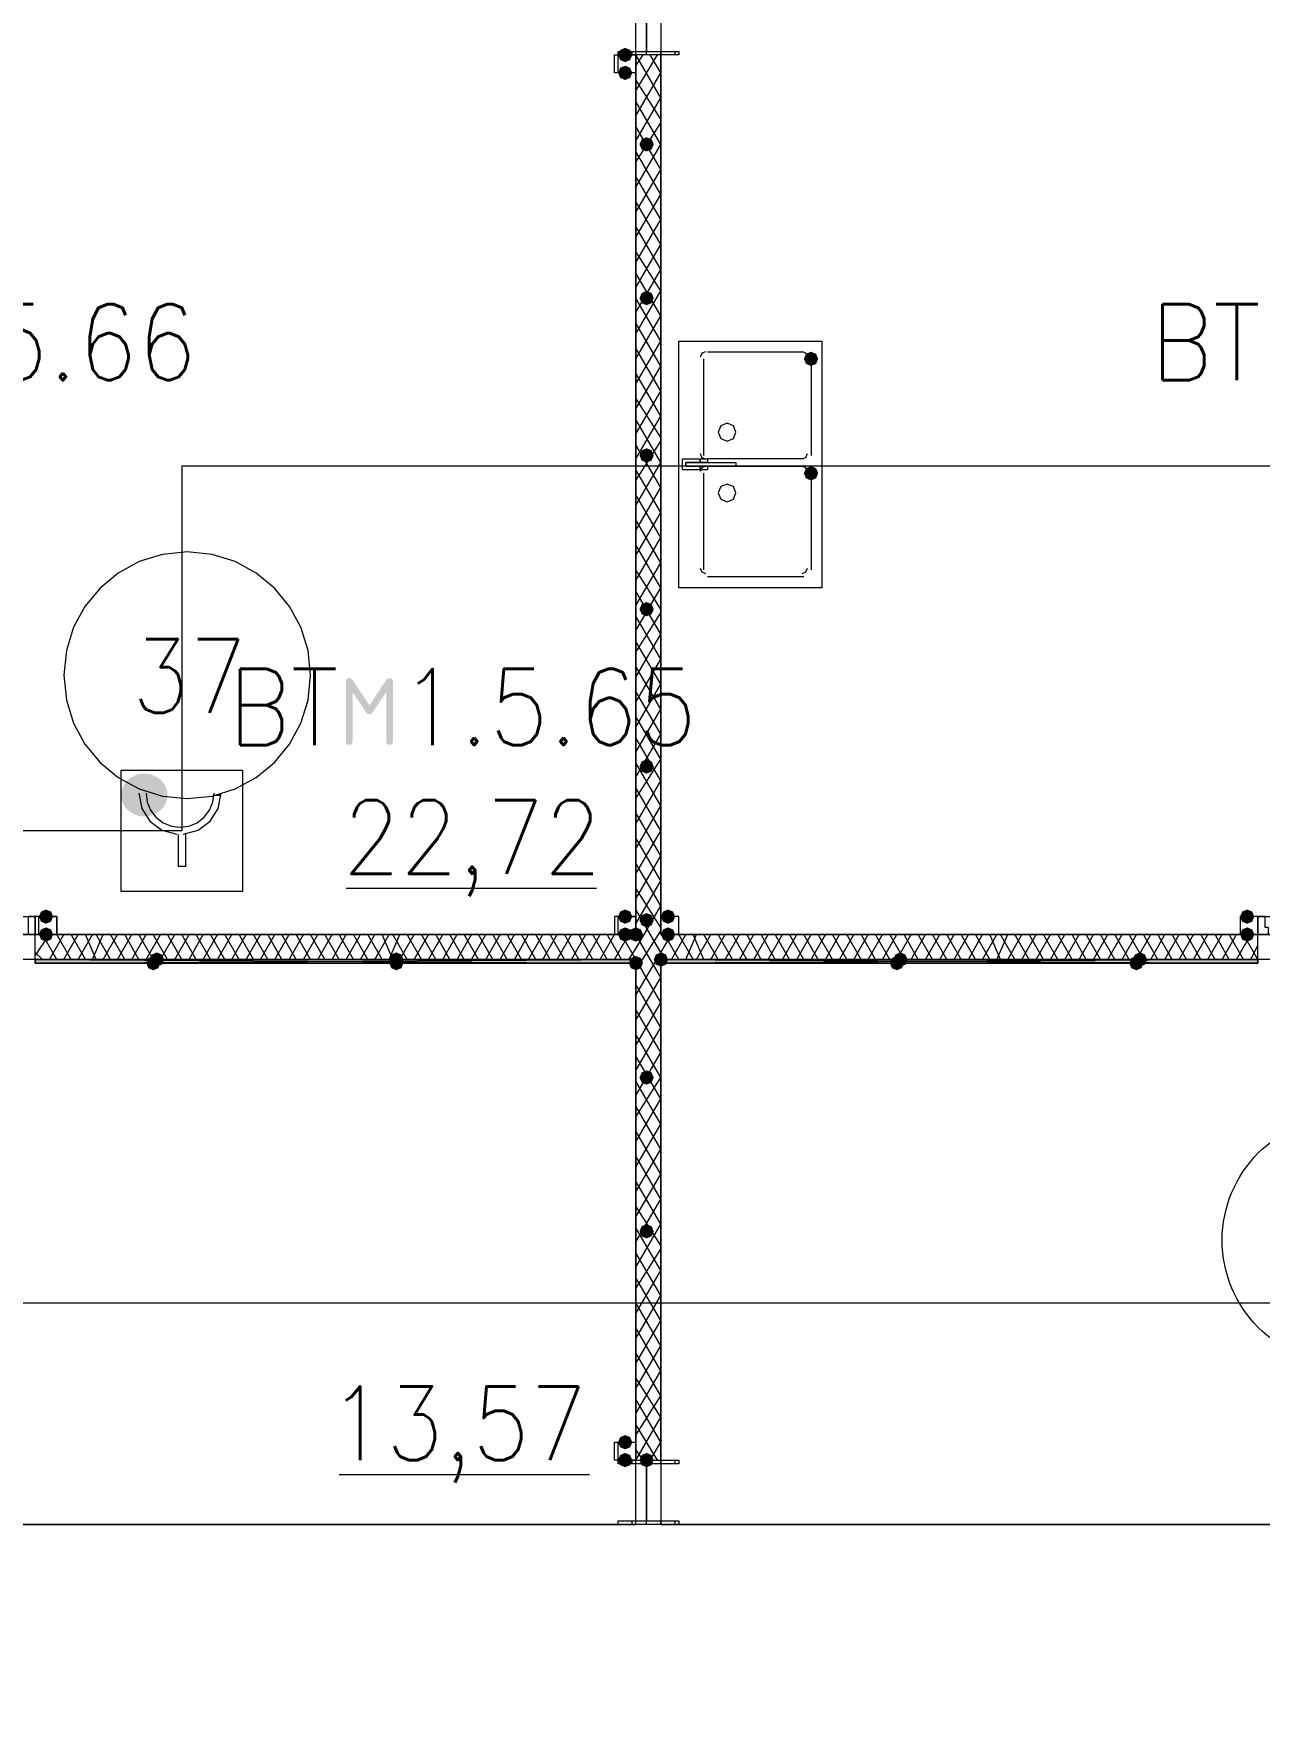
# Model space of a CAD drawing. Header units: millimetres. Extents: x 0 to 420, y 0 to 297.
# Drawn here: x 140.91 to 155.42, y 167.1 to 186.94 of the extents above; entities that cross this region are included whole.
import ezdxf

# ---------------------------------------------------------------- set-up
doc = ezdxf.new("R2010")
doc.units = ezdxf.units.MM
doc.styles.get("Standard").update_dxf_attribs({"font": 'STANDARD'})

msp = doc.modelspace()

# ---------------------------------------------------------------- hatches: boundary and pattern name
for color, points in [(7, [(147.997333, 186.69), (147.972463, 186.630204), (147.912667, 186.605333), (147.852871, 186.630204), (147.828, 186.69), (147.852871, 186.749796), (147.912667, 186.774667), (147.972462, 186.749796)]), (7, [(147.997333, 186.478333), (147.972463, 186.418537), (147.912667, 186.393667), (147.852871, 186.418537), (147.828, 186.478333), (147.852871, 186.538129), (147.912667, 186.563), (147.972462, 186.538129)]), (7, [(148.251333, 185.631667), (148.226462, 185.571871), (148.166667, 185.547), (148.106871, 185.571871), (148.082, 185.631667), (148.106871, 185.691462), (148.166667, 185.716333), (148.226462, 185.691463)]), (7, [(148.251333, 183.811333), (148.226462, 183.751537), (148.166667, 183.726667), (148.106871, 183.751537), (148.082, 183.811333), (148.106871, 183.871129), (148.166667, 183.896), (148.226462, 183.871129)]), (7, [(150.198667, 183.091667), (150.173796, 183.031871), (150.114, 183.007), (150.054204, 183.031871), (150.029333, 183.091667), (150.054204, 183.151462), (150.114, 183.176333), (150.173796, 183.151463)]), (7, [(148.251333, 181.948667), (148.226462, 181.888871), (148.166667, 181.864), (148.106871, 181.888871), (148.082, 181.948667), (148.106871, 182.008462), (148.166667, 182.033333), (148.226462, 182.008463)]), (7, [(150.198667, 181.737), (150.173796, 181.677204), (150.114, 181.652333), (150.054204, 181.677204), (150.029333, 181.737), (150.054204, 181.796796), (150.114, 181.821667), (150.173796, 181.796796)]), (7, [(148.251333, 180.128333), (148.226462, 180.068537), (148.166667, 180.043667), (148.106871, 180.068537), (148.082, 180.128333), (148.106871, 180.188129), (148.166667, 180.213), (148.226462, 180.188129)]), (7, [(145.122966, 179.315621), (145.152732, 179.305699), (145.162654, 179.275933), (145.162654, 178.559353), (145.152732, 178.529588), (145.122966, 178.519666), (145.093201, 178.529588), (145.083279, 178.559353), (145.083279, 179.144744), (144.92067, 178.901658), (144.88429, 178.877956), (144.846807, 178.901658), (144.685301, 179.144744), (144.685301, 178.559353), (144.675379, 178.529588), (144.645614, 178.519666), (144.615366, 178.529588), (144.605375, 178.559353), (144.605375, 179.275933), (144.615366, 179.305699), (144.645614, 179.315621), (144.68034, 179.295777), (144.88429, 178.989853), (145.089342, 179.297982)]), (7, [(148.251333, 178.265667), (148.226462, 178.205871), (148.166667, 178.181), (148.106871, 178.205871), (148.082, 178.265667), (148.106871, 178.325462), (148.166667, 178.350333), (148.226462, 178.325463)]), (7, [(141.139333, 176.487667), (141.114463, 176.427871), (141.054667, 176.403), (140.994871, 176.427871), (140.97, 176.487667), (140.994871, 176.547462), (141.054667, 176.572333), (141.114462, 176.547463)]), (7, [(147.997333, 176.487667), (147.972463, 176.427871), (147.912667, 176.403), (147.852871, 176.427871), (147.828, 176.487667), (147.852871, 176.547462), (147.912667, 176.572333), (147.972462, 176.547463)]), (7, [(148.251333, 176.445333), (148.226462, 176.385537), (148.166667, 176.360667), (148.106871, 176.385537), (148.082, 176.445333), (148.106871, 176.505129), (148.166667, 176.53), (148.226462, 176.505129)]), (7, [(148.505333, 176.487667), (148.480463, 176.427871), (148.420667, 176.403), (148.360871, 176.427871), (148.336, 176.487667), (148.360871, 176.547462), (148.420667, 176.572333), (148.480462, 176.547463)]), (7, [(155.363333, 176.487667), (155.338462, 176.427871), (155.278667, 176.403), (155.218871, 176.427871), (155.194, 176.487667), (155.218871, 176.547462), (155.278667, 176.572333), (155.338462, 176.547463)]), (7, [(141.139333, 176.276), (141.114463, 176.216204), (141.054667, 176.191333), (140.994871, 176.216204), (140.97, 176.276), (140.994871, 176.335796), (141.054667, 176.360667), (141.114462, 176.335796)]), (7, [(147.997333, 176.276), (147.972463, 176.216204), (147.912667, 176.191333), (147.852871, 176.216204), (147.828, 176.276), (147.852871, 176.335796), (147.912667, 176.360667), (147.972462, 176.335796)]), (7, [(148.124333, 176.276), (148.099463, 176.216204), (148.039667, 176.191333), (147.979871, 176.216204), (147.955, 176.276), (147.979871, 176.335796), (148.039667, 176.360667), (148.099462, 176.335796)]), (7, [(148.505333, 176.276), (148.480463, 176.216204), (148.420667, 176.191333), (148.360871, 176.216204), (148.336, 176.276), (148.360871, 176.335796), (148.420667, 176.360667), (148.480462, 176.335796)]), (7, [(155.363333, 176.276), (155.338462, 176.216204), (155.278667, 176.191333), (155.218871, 176.216204), (155.194, 176.276), (155.218871, 176.335796), (155.278667, 176.360667), (155.338462, 176.335796)]), (254, [(142.409333, 175.937333), (142.384463, 175.877537), (142.324667, 175.852667), (142.264871, 175.877537), (142.24, 175.937333), (142.264871, 175.997129), (142.324667, 176.022), (142.384462, 175.997129)]), (254, [(142.451667, 175.979667), (142.426796, 175.919871), (142.367, 175.895), (142.307204, 175.919871), (142.282333, 175.979667), (142.307204, 176.039462), (142.367, 176.064333), (142.426796, 176.039463)]), (254, [(145.288, 175.979667), (145.263129, 175.919871), (145.203333, 175.895), (145.143538, 175.919871), (145.118667, 175.979667), (145.143537, 176.039462), (145.203333, 176.064333), (145.263129, 176.039463)]), (254, [(145.288, 175.937333), (145.263129, 175.877537), (145.203333, 175.852667), (145.143538, 175.877537), (145.118667, 175.937333), (145.143537, 175.997129), (145.203333, 176.022), (145.263129, 175.997129)]), (254, [(148.124333, 175.937333), (148.099463, 175.877537), (148.039667, 175.852667), (147.979871, 175.877537), (147.955, 175.937333), (147.979871, 175.997129), (148.039667, 176.022), (148.099462, 175.997129)]), (254, [(148.124333, 175.937333), (148.099463, 175.877537), (148.039667, 175.852667), (147.979871, 175.877537), (147.955, 175.937333), (147.979871, 175.997129), (148.039667, 176.022), (148.099462, 175.997129)]), (254, [(148.420667, 175.979667), (148.395796, 175.919871), (148.336, 175.895), (148.276204, 175.919871), (148.251333, 175.979667), (148.276204, 176.039462), (148.336, 176.064333), (148.395796, 176.039463)]), (254, [(151.214667, 175.937333), (151.189796, 175.877537), (151.13, 175.852667), (151.070204, 175.877537), (151.045333, 175.937333), (151.070204, 175.997129), (151.13, 176.022), (151.189796, 175.997129)]), (254, [(151.257, 175.979667), (151.232129, 175.919871), (151.172333, 175.895), (151.112538, 175.919871), (151.087667, 175.979667), (151.112537, 176.039462), (151.172333, 176.064333), (151.232129, 176.039463)]), (254, [(154.051, 175.937333), (154.026129, 175.877537), (153.966333, 175.852667), (153.906538, 175.877537), (153.881667, 175.937333), (153.906537, 175.997129), (153.966333, 176.022), (154.026129, 175.997129)]), (254, [(154.093333, 175.979667), (154.068463, 175.919871), (154.008667, 175.895), (153.948871, 175.919871), (153.924, 175.979667), (153.948871, 176.039462), (154.008667, 176.064333), (154.068462, 176.039463)]), (7, [(148.251333, 174.582667), (148.226462, 174.522871), (148.166667, 174.498), (148.106871, 174.522871), (148.082, 174.582667), (148.106871, 174.642462), (148.166667, 174.667333), (148.226462, 174.642463)]), (7, [(148.251333, 172.762333), (148.226462, 172.702537), (148.166667, 172.677667), (148.106871, 172.702537), (148.082, 172.762333), (148.106871, 172.822129), (148.166667, 172.847), (148.226462, 172.822129)]), (7, [(147.997333, 170.264667), (147.972463, 170.204871), (147.912667, 170.18), (147.852871, 170.204871), (147.828, 170.264667), (147.852871, 170.324462), (147.912667, 170.349333), (147.972462, 170.324463)]), (7, [(147.997333, 170.053), (147.972463, 169.993204), (147.912667, 169.968333), (147.852871, 169.993204), (147.828, 170.053), (147.852871, 170.112796), (147.912667, 170.137667), (147.972462, 170.112796)]), (7, [(148.251333, 170.053), (148.226462, 169.993204), (148.166667, 169.968333), (148.106871, 169.993204), (148.082, 170.053), (148.106871, 170.112796), (148.166667, 170.137667), (148.226462, 170.112796)])]:
    msp.add_hatch(color=color).paths.add_polyline_path(points, flags=0)
h = msp.add_hatch(color=1)
edge = h.paths.add_edge_path(flags=0)
edge.add_ellipse((142.218834, 177.926999), major_axis=(0.275167, 0), ratio=0.923077, start_angle=0, end_angle=360)
h = msp.add_hatch(color=7)
h.paths.add_polyline_path([(148.039667, 175.979667), (140.927667, 175.979667), (148.039667, 175.937333)], flags=0)
h.paths.add_polyline_path([(140.927667, 175.979667), (148.039667, 175.937333), (140.927667, 175.937333)], flags=0)
h = msp.add_hatch(color=7)
h.paths.add_polyline_path([(155.405667, 175.979667), (148.336, 175.979667), (155.405667, 175.937333)], flags=0)
h.paths.add_polyline_path([(148.336, 175.979667), (155.405667, 175.937333), (148.336, 175.937333)], flags=0)

# ---------------------------------------------------------------- linework, layer by layer
at = {"color": 7, "lineweight": 0}
for points in [[(130.937, 187.409667), (130.937, 176.276), (148.039667, 176.276), (148.039667, 187.409667)], [(148.547667, 186.69), (147.828, 186.69), (147.828, 186.732333), (148.166667, 186.732333), (148.166667, 187.409667), (147.828, 187.409667), (148.547667, 187.409667), (148.166667, 187.409667), (148.166667, 186.732333), (148.547667, 186.732333)], [(148.336, 176.276), (165.438667, 176.276), (165.438667, 187.409667), (148.336, 187.409667)], [(148.039667, 186.478333), (147.828, 186.478333), (147.828, 186.69), (148.039667, 186.69), (148.039667, 186.478333), (147.785667, 186.478333), (147.785667, 186.69), (148.039667, 186.69)], [(150.241, 183.261), (150.241, 180.424667), (150.241, 180.382333), (150.198667, 180.382333), (148.59, 180.382333), (148.547667, 180.382333), (148.547667, 180.424667), (148.547667, 183.261), (148.547667, 183.303333), (148.59, 183.303333), (150.198667, 183.303333), (150.241, 183.303333)], [(149.225, 182.223833), (149.194007, 182.298673), (149.119167, 182.329667), (149.044327, 182.298673), (149.013333, 182.223833), (149.044327, 182.148993), (149.119167, 182.118), (149.194007, 182.148993)], [(148.801667, 181.906333), (148.801667, 181.864), (148.632333, 181.864), (148.632333, 181.821667), (148.801667, 181.821667), (148.801667, 181.779333), (148.59, 181.779333), (148.59, 181.906333)], [(149.225, 181.864), (149.225, 181.821667), (148.632333, 181.821667), (148.632333, 181.864)], [(148.886333, 181.906333), (148.886333, 181.864), (148.801667, 181.864), (148.801667, 181.906333)], [(148.886333, 181.779333), (148.801667, 181.779333), (148.801667, 181.821667), (148.886333, 181.821667)], [(149.225, 181.504167), (149.194007, 181.579007), (149.119167, 181.61), (149.044327, 181.579007), (149.013333, 181.504167), (149.044327, 181.429327), (149.119167, 181.398333), (149.194007, 181.429327)], [(140.927667, 176.276), (140.927667, 176.487667), (140.843, 176.487667), (140.843, 176.360667), (140.843, 176.276)], [(140.927667, 176.276), (141.181667, 176.276), (141.181667, 176.487667), (140.927667, 176.487667)], [(140.97, 176.276), (140.97, 176.487667), (141.181667, 176.487667), (141.181667, 176.276)], [(147.785667, 176.276), (148.039667, 176.276), (148.039667, 176.487667), (147.785667, 176.487667)], [(147.828, 176.276), (147.828, 176.487667), (148.039667, 176.487667), (148.039667, 176.276)], [(148.336, 176.276), (148.547667, 176.276), (148.547667, 176.487667), (148.336, 176.487667), (148.336, 176.276), (148.547667, 176.276), (148.547667, 176.487667), (148.336, 176.487667)], [(155.194, 176.276), (155.405667, 176.276), (155.405667, 176.487667), (155.194, 176.487667), (155.194, 176.276), (155.405667, 176.276), (155.405667, 176.487667), (155.194, 176.487667)], [(155.532667, 176.276), (155.532667, 176.360667), (155.490333, 176.360667), (155.490333, 176.487667), (155.405667, 176.487667), (155.405667, 176.276)], [(148.039667, 175.979667), (140.927667, 175.979667), (148.039667, 175.937333)], [(140.927667, 175.979667), (148.039667, 175.937333), (140.927667, 175.937333)], [(140.927667, 175.937333), (148.039667, 175.937333), (148.039667, 175.979667), (140.927667, 175.979667)], [(140.927667, 175.937333), (148.039667, 175.937333), (148.039667, 175.979667), (140.927667, 175.979667)], [(155.405667, 175.979667), (148.336, 175.979667), (155.405667, 175.937333)], [(148.336, 175.979667), (155.405667, 175.937333), (148.336, 175.937333)], [(155.405667, 175.979667), (155.405667, 175.937333), (148.336, 175.937333), (148.336, 175.979667), (155.405667, 175.979667), (148.336, 175.979667), (148.336, 175.937333), (155.405667, 175.937333)], [(148.039667, 170.053), (147.828, 170.053), (147.828, 170.264667), (148.039667, 170.264667), (148.039667, 170.053), (147.785667, 170.053), (147.785667, 170.264667), (148.039667, 170.264667)], [(148.547667, 169.291), (147.828, 169.291), (147.828, 169.333333), (148.166667, 169.333333), (148.166667, 170.010667), (147.828, 170.010667), (147.828, 170.053), (148.547667, 170.053), (148.547667, 170.010667), (148.166667, 170.010667), (148.166667, 169.333333), (148.547667, 169.333333)]]:
    msp.add_lwpolyline(points, close=True, dxfattribs=at)
for points in [[(148.166667, 186.69), (148.166667, 187.409667)], [(147.828, 186.69), (147.828, 186.732333)], [(147.997333, 186.69), (147.997333, 186.732333)], [(148.336, 186.69), (148.336, 186.732333)], [(148.505333, 186.69), (148.505333, 186.732333)], [(148.039667, 186.563), (148.124333, 186.69)], [(148.039667, 186.266667), (148.293667, 186.69)], [(148.336, 186.182), (148.039667, 186.69)], [(148.336, 176.276), (148.336, 186.69), (148.039667, 186.69), (148.039667, 176.276)], [(148.336, 186.478333), (148.209, 186.69)], [(148.039667, 185.970333), (148.336, 186.478333)], [(148.336, 185.928), (148.039667, 186.393667)], [(148.039667, 185.674), (148.336, 186.182)], [(148.336, 185.631667), (148.039667, 186.139667)], [(148.039667, 185.42), (148.336, 185.885667)], [(148.336, 185.335333), (148.039667, 185.843333)], [(148.039667, 185.123667), (148.336, 185.631667)], [(148.336, 185.039), (148.039667, 185.547)], [(148.039667, 184.827333), (148.336, 185.335333)], [(148.336, 184.742667), (148.039667, 185.250667)], [(148.039667, 184.531), (148.336, 185.039)], [(148.336, 184.446333), (148.039667, 184.954333)], [(148.039667, 184.234667), (148.336, 184.742667)], [(148.336, 184.15), (148.039667, 184.658)], [(148.039667, 183.938333), (148.336, 184.446333)], [(148.336, 183.896), (148.039667, 184.361667)], [(148.039667, 183.642), (148.336, 184.15)], [(148.336, 183.599667), (148.039667, 184.107667)], [(148.039667, 183.388), (148.336, 183.896)], [(148.336, 183.303333), (148.039667, 183.811333)], [(148.039667, 183.091667), (148.336, 183.599667)], [(148.336, 183.007), (148.039667, 183.515)], [(148.039667, 182.795333), (148.336, 183.303333)], [(148.336, 182.710667), (148.039667, 183.218667)], [(148.865167, 183.176333), (148.820272, 183.157728), (148.801667, 183.112833)], [(148.886333, 183.176333), (150.029333, 183.176333)], [(150.071667, 183.112833), (150.053061, 183.157728), (150.008167, 183.176333)], [(148.039667, 182.499), (148.336, 183.007)], [(148.844, 181.948667), (148.844, 183.091667)], [(150.114, 183.091667), (150.114, 181.948667)], [(148.336, 182.414333), (148.039667, 182.922333)], [(148.039667, 182.202667), (148.336, 182.710667)], [(148.336, 182.160333), (148.039667, 182.626)], [(148.039667, 181.906333), (148.336, 182.414333)], [(148.336, 181.864), (148.039667, 182.372)], [(148.039667, 181.652333), (148.336, 182.118)], [(148.336, 181.567667), (148.039667, 182.075667)], [(148.801667, 181.969833), (148.820272, 181.924939), (148.865167, 181.906333)], [(150.008167, 181.906333), (150.053061, 181.924939), (150.071667, 181.969833)], [(148.039667, 181.356), (148.336, 181.864)], [(148.336, 181.271333), (148.039667, 181.779333)], [(148.865167, 181.821667), (148.820272, 181.803061), (148.801667, 181.758167)], [(150.029333, 181.906333), (148.886333, 181.906333)], [(148.886333, 181.821667), (150.029333, 181.821667)], [(150.071667, 181.758167), (150.053061, 181.803061), (150.008167, 181.821667)], [(148.844, 180.594), (148.844, 181.737)], [(150.114, 181.737), (150.114, 180.594)], [(148.039667, 181.059667), (148.336, 181.567667)], [(148.336, 180.975), (148.039667, 181.483)], [(148.039667, 180.763333), (148.336, 181.271333)], [(148.336, 180.678667), (148.039667, 181.186667)], [(148.039667, 180.467), (148.336, 180.975)], [(144.187333, 179.345167), (144.157661, 179.63951), (144.072561, 179.913662), (143.937905, 180.161749), (143.759566, 180.377899), (143.543416, 180.556238), (143.295329, 180.690894), (143.021177, 180.775995), (142.726833, 180.805667), (142.43249, 180.775995), (142.158338, 180.690894), (141.910251, 180.556238), (141.694101, 180.377899), (141.515762, 180.161749), (141.381106, 179.913662), (141.296005, 179.63951), (141.266333, 179.345167)], [(148.336, 180.382333), (148.039667, 180.890333)], [(148.039667, 180.170667), (148.336, 180.678667)], [(148.336, 180.128333), (148.039667, 180.594)], [(148.801667, 180.615167), (148.820272, 180.570272), (148.865167, 180.551667)], [(150.008167, 180.551667), (150.053061, 180.570272), (150.071667, 180.615167)], [(148.039667, 179.874333), (148.336, 180.382333)], [(150.029333, 180.509333), (148.886333, 180.509333)], [(148.336, 179.832), (148.039667, 180.34)], [(148.039667, 179.620333), (148.336, 180.086)], [(148.336, 179.535667), (148.039667, 180.043667)], [(148.039667, 179.324), (148.336, 179.832)], [(148.336, 179.239333), (148.039667, 179.747333)], [(148.039667, 179.027667), (148.336, 179.535667)], [(148.336, 178.943), (148.039667, 179.451)], [(141.266333, 179.345167), (141.296005, 179.050823), (141.381106, 178.776671), (141.515762, 178.528584), (141.694101, 178.312434), (141.910251, 178.134095), (142.158338, 177.999439), (142.43249, 177.914339), (142.726833, 177.884667), (143.021177, 177.914339), (143.295329, 177.999439), (143.543416, 178.134095), (143.759566, 178.312434), (143.937905, 178.528584), (144.072561, 178.776671), (144.157661, 179.050823), (144.187333, 179.345167)], [(148.039667, 178.731333), (148.336, 179.239333)], [(148.336, 178.646667), (148.039667, 179.154667)], [(148.039667, 178.435), (148.336, 178.943)], [(148.336, 178.350333), (148.039667, 178.858333)], [(148.039667, 178.138667), (148.336, 178.646667)], [(148.336, 178.096333), (148.039667, 178.604333)], [(141.943668, 178.223333), (143.383001, 178.223333)], [(148.039667, 177.884667), (148.336, 178.350333)], [(148.336, 177.8), (148.039667, 178.308)], [(148.039667, 177.588333), (148.336, 178.096333)], [(148.336, 177.503667), (148.039667, 178.011667)], [(148.039667, 177.292), (148.336, 177.8)], [(148.336, 177.207333), (148.039667, 177.715333)], [(148.039667, 176.995667), (148.336, 177.503667)], [(148.336, 176.911), (148.039667, 177.419)], [(148.039667, 176.699333), (148.336, 177.207333)], [(148.336, 176.614667), (148.039667, 177.122667)], [(144.610667, 176.826333), (147.574, 176.826333)], [(148.039667, 176.403), (148.336, 176.911)], [(148.336, 176.360667), (148.039667, 176.826333)], [(148.039667, 176.106667), (148.336, 176.614667)], [(139.488333, 176.487667), (140.927667, 176.487667), (140.927667, 176.403)], [(148.336, 176.064333), (148.039667, 176.572333)], [(155.405667, 176.403), (155.405667, 176.487667), (156.887333, 176.487667)], [(140.927667, 176.403), (140.927667, 176.276), (139.488333, 176.276)], [(140.927667, 176.022), (141.097, 176.276)], [(140.927667, 175.979667), (140.927667, 176.276)], [(140.927667, 175.979667), (140.927667, 176.276)], [(148.039667, 176.276), (140.927667, 176.276)], [(141.181667, 175.979667), (141.012333, 176.276)], [(141.097, 175.979667), (141.266333, 176.276)], [(141.351, 175.979667), (141.181667, 176.276)], [(141.266333, 175.979667), (141.435667, 176.276)], [(141.520333, 175.979667), (141.351, 176.276)], [(141.435667, 175.979667), (141.605, 176.276)], [(141.647333, 175.979667), (141.520333, 176.276)], [(141.605, 175.979667), (141.732, 176.276)], [(141.816667, 175.979667), (141.647333, 176.276)], [(141.732, 175.979667), (141.901333, 176.276)], [(141.986, 175.979667), (141.816667, 176.276)], [(141.901333, 175.979667), (142.070667, 176.276)], [(142.155333, 175.979667), (141.986, 176.276)], [(142.070667, 175.979667), (142.24, 176.276)], [(142.324667, 175.979667), (142.155333, 176.276)], [(142.24, 175.979667), (142.409333, 176.276)], [(142.494, 175.979667), (142.324667, 176.276)], [(142.409333, 175.979667), (142.578667, 176.276)], [(142.663333, 175.979667), (142.494, 176.276)], [(142.578667, 175.979667), (142.748, 176.276)], [(142.832667, 175.979667), (142.663333, 176.276)], [(142.748, 175.979667), (142.917333, 176.276)], [(143.002, 175.979667), (142.832667, 176.276)], [(142.917333, 175.979667), (143.086667, 176.276)], [(143.171333, 175.979667), (143.002, 176.276)], [(143.086667, 175.979667), (143.256, 176.276)], [(143.340667, 175.979667), (143.171333, 176.276)], [(143.256, 175.979667), (143.425333, 176.276)], [(143.51, 175.979667), (143.340667, 176.276)], [(143.425333, 175.979667), (143.594667, 176.276)], [(143.679333, 175.979667), (143.51, 176.276)], [(143.594667, 175.979667), (143.764, 176.276)], [(143.848667, 175.979667), (143.679333, 176.276)], [(143.764, 175.979667), (143.933333, 176.276)], [(144.018, 175.979667), (143.848667, 176.276)], [(143.933333, 175.979667), (144.102667, 176.276)], [(144.187333, 175.979667), (144.018, 176.276)], [(144.102667, 175.979667), (144.272, 176.276)], [(144.356667, 175.979667), (144.187333, 176.276)], [(144.272, 175.979667), (144.441333, 176.276)], [(144.526, 175.979667), (144.356667, 176.276)], [(144.441333, 175.979667), (144.610667, 176.276)], [(144.695333, 175.979667), (144.526, 176.276)], [(144.610667, 175.979667), (144.78, 176.276)], [(144.864667, 175.979667), (144.695333, 176.276)], [(144.78, 175.979667), (144.949333, 176.276)], [(145.034, 175.979667), (144.864667, 176.276)], [(144.949333, 175.979667), (145.118667, 176.276)], [(145.161, 175.979667), (145.034, 176.276)], [(145.118667, 175.979667), (145.245667, 176.276)], [(145.330333, 175.979667), (145.161, 176.276)], [(145.245667, 175.979667), (145.415, 176.276)], [(145.499667, 175.979667), (145.330333, 176.276)], [(145.415, 175.979667), (145.584333, 176.276)], [(145.669, 175.979667), (145.499667, 176.276)], [(145.584333, 175.979667), (145.753667, 176.276)], [(145.838333, 175.979667), (145.669, 176.276)], [(145.753667, 175.979667), (145.923, 176.276)], [(146.007667, 175.979667), (145.838333, 176.276)], [(145.923, 175.979667), (146.092333, 176.276)], [(146.177, 175.979667), (146.007667, 176.276)], [(146.092333, 175.979667), (146.261667, 176.276)], [(146.346333, 175.979667), (146.177, 176.276)], [(146.261667, 175.979667), (146.431, 176.276)], [(146.515667, 175.979667), (146.346333, 176.276)], [(146.431, 175.979667), (146.600333, 176.276)], [(146.685, 175.979667), (146.515667, 176.276)], [(146.600333, 175.979667), (146.769667, 176.276)], [(146.854333, 175.979667), (146.685, 176.276)], [(146.769667, 175.979667), (146.939, 176.276)], [(147.023667, 175.979667), (146.854333, 176.276)], [(146.939, 175.979667), (147.108333, 176.276)], [(147.193, 175.979667), (147.023667, 176.276)], [(147.108333, 175.979667), (147.277667, 176.276)], [(147.362333, 175.979667), (147.193, 176.276)], [(147.277667, 175.979667), (147.447, 176.276)], [(147.531667, 175.979667), (147.362333, 176.276)], [(147.447, 175.979667), (147.616333, 176.276)], [(147.701, 175.979667), (147.531667, 176.276)], [(147.616333, 175.979667), (147.785667, 176.276)], [(147.870333, 175.979667), (147.701, 176.276)], [(147.785667, 175.979667), (147.955, 176.276)], [(148.039667, 175.979667), (147.870333, 176.276)], [(148.039667, 175.852667), (148.336, 176.318333)], [(148.336, 175.768), (148.039667, 176.276)], [(148.336, 176.064333), (148.463, 176.276)], [(155.405667, 176.276), (148.336, 176.276)], [(148.547667, 175.979667), (148.378333, 176.276)], [(148.463, 175.979667), (148.632333, 176.276)], [(148.717, 175.979667), (148.547667, 176.276)], [(148.632333, 175.979667), (148.759333, 176.276)], [(148.844, 175.979667), (148.717, 176.276)], [(148.759333, 175.979667), (148.928667, 176.276)], [(149.013333, 175.979667), (148.844, 176.276)], [(148.928667, 175.979667), (149.098, 176.276)], [(149.182667, 175.979667), (149.013333, 176.276)], [(149.098, 175.979667), (149.267333, 176.276)], [(149.352, 175.979667), (149.182667, 176.276)], [(149.267333, 175.979667), (149.436667, 176.276)], [(149.521333, 175.979667), (149.352, 176.276)], [(149.436667, 175.979667), (149.606, 176.276)], [(149.690667, 175.979667), (149.521333, 176.276)], [(149.606, 175.979667), (149.775333, 176.276)], [(149.86, 175.979667), (149.690667, 176.276)], [(149.775333, 175.979667), (149.944667, 176.276)], [(150.029333, 175.979667), (149.86, 176.276)], [(149.944667, 175.979667), (150.114, 176.276)], [(150.198667, 175.979667), (150.029333, 176.276)], [(150.114, 175.979667), (150.283333, 176.276)], [(150.368, 175.979667), (150.198667, 176.276)], [(150.283333, 175.979667), (150.452667, 176.276)], [(150.537333, 175.979667), (150.368, 176.276)], [(150.452667, 175.979667), (150.622, 176.276)], [(150.706667, 175.979667), (150.537333, 176.276)], [(150.622, 175.979667), (150.791333, 176.276)], [(150.876, 175.979667), (150.706667, 176.276)], [(150.791333, 175.979667), (150.960667, 176.276)], [(151.045333, 175.979667), (150.876, 176.276)], [(150.960667, 175.979667), (151.13, 176.276)], [(151.214667, 175.979667), (151.045333, 176.276)], [(151.13, 175.979667), (151.299333, 176.276)], [(151.384, 175.979667), (151.214667, 176.276)], [(151.299333, 175.979667), (151.468667, 176.276)], [(151.553333, 175.979667), (151.384, 176.276)], [(151.468667, 175.979667), (151.638, 176.276)], [(151.722667, 175.979667), (151.553333, 176.276)], [(151.638, 175.979667), (151.807333, 176.276)], [(151.892, 175.979667), (151.722667, 176.276)], [(151.807333, 175.979667), (151.976667, 176.276)], [(152.061333, 175.979667), (151.892, 176.276)], [(151.976667, 175.979667), (152.146, 176.276)], [(152.230667, 175.979667), (152.061333, 176.276)], [(152.146, 175.979667), (152.315333, 176.276)], [(152.357667, 175.979667), (152.230667, 176.276)], [(152.315333, 175.979667), (152.442333, 176.276)], [(152.527, 175.979667), (152.357667, 176.276)], [(152.442333, 175.979667), (152.611667, 176.276)], [(152.696333, 175.979667), (152.527, 176.276)], [(152.611667, 175.979667), (152.781, 176.276)], [(152.865667, 175.979667), (152.696333, 176.276)], [(152.781, 175.979667), (152.950333, 176.276)], [(153.035, 175.979667), (152.865667, 176.276)], [(152.950333, 175.979667), (153.119667, 176.276)], [(153.204333, 175.979667), (153.035, 176.276)], [(153.119667, 175.979667), (153.289, 176.276)], [(153.373667, 175.979667), (153.204333, 176.276)], [(153.289, 175.979667), (153.458333, 176.276)], [(153.543, 175.979667), (153.373667, 176.276)], [(153.458333, 175.979667), (153.627667, 176.276)], [(153.712333, 175.979667), (153.543, 176.276)], [(153.627667, 175.979667), (153.797, 176.276)], [(153.881667, 175.979667), (153.712333, 176.276)], [(153.797, 175.979667), (153.966333, 176.276)], [(154.051, 175.979667), (153.881667, 176.276)], [(153.966333, 175.979667), (154.135667, 176.276)], [(154.220333, 175.979667), (154.051, 176.276)], [(154.135667, 175.979667), (154.305, 176.276)], [(154.389667, 175.979667), (154.220333, 176.276)], [(154.305, 175.979667), (154.474333, 176.276)], [(154.559, 175.979667), (154.389667, 176.276)], [(154.474333, 175.979667), (154.643667, 176.276)], [(154.728333, 175.979667), (154.559, 176.276)], [(154.643667, 175.979667), (154.813, 176.276)], [(154.897667, 175.979667), (154.728333, 176.276)], [(154.813, 175.979667), (154.982333, 176.276)], [(155.067, 175.979667), (154.897667, 176.276)], [(154.982333, 175.979667), (155.151667, 176.276)], [(155.236333, 175.979667), (155.067, 176.276)], [(155.151667, 175.979667), (155.321, 176.276)], [(155.405667, 175.979667), (155.236333, 176.276)], [(156.887333, 176.276), (155.405667, 176.276), (155.405667, 176.403)], [(155.405667, 176.233667), (155.405667, 176.276)], [(155.405667, 175.979667), (155.405667, 176.276)], [(155.405667, 175.979667), (155.405667, 176.276)], [(141.012333, 175.979667), (140.927667, 176.064333)], [(147.955, 175.979667), (148.039667, 176.106667)], [(148.039667, 175.556333), (148.336, 176.064333)], [(148.378333, 175.979667), (148.336, 176.064333)], [(155.321, 175.979667), (155.405667, 176.149)], [(148.039667, 175.937333), (140.927667, 175.937333), (148.039667, 175.979667), (140.927667, 175.979667)], [(140.927667, 175.979667), (148.039667, 175.979667)], [(148.336, 175.471667), (148.039667, 175.979667)], [(148.039667, 175.979667), (148.039667, 170.053), (148.336, 170.053)], [(155.405667, 175.979667), (148.336, 175.979667), (155.405667, 175.979667), (148.336, 175.937333)], [(148.336, 175.979667), (155.405667, 175.979667)], [(148.336, 170.053), (148.336, 175.979667)], [(148.039667, 175.26), (148.336, 175.768)], [(148.336, 175.175333), (148.039667, 175.683333)], [(148.039667, 174.963667), (148.336, 175.471667)], [(148.336, 174.879), (148.039667, 175.387)], [(148.039667, 174.667333), (148.336, 175.175333)], [(148.336, 174.582667), (148.039667, 175.090667)], [(148.039667, 174.371), (148.336, 174.879)], [(148.336, 174.328667), (148.039667, 174.836667)], [(148.039667, 174.117), (148.336, 174.582667)], [(148.336, 174.032333), (148.039667, 174.540333)], [(148.039667, 173.820667), (148.336, 174.328667)], [(148.336, 173.736), (148.039667, 174.244)], [(148.039667, 173.524333), (148.336, 174.032333)], [(148.336, 173.439667), (148.039667, 173.947667)], [(148.039667, 173.228), (148.336, 173.736)], [(148.336, 173.143333), (148.039667, 173.651333)], [(148.039667, 172.931667), (148.336, 173.439667)], [(148.336, 172.847), (148.039667, 173.355)], [(148.039667, 172.635333), (148.336, 173.143333)], [(148.336, 172.593), (148.039667, 173.058667)], [(148.039667, 172.339), (148.336, 172.847)], [(148.336, 172.296667), (148.039667, 172.804667)], [(148.039667, 172.085), (148.336, 172.550667)], [(148.336, 172.000333), (148.039667, 172.508333)], [(148.039667, 171.788667), (148.336, 172.296667)], [(148.336, 171.704), (148.039667, 172.212)], [(148.039667, 171.492333), (148.336, 172.000333)], [(148.336, 171.407667), (148.039667, 171.915667)], [(148.039667, 171.196), (148.336, 171.704)], [(148.336, 171.111333), (148.039667, 171.619333)], [(148.039667, 170.899667), (148.336, 171.407667)], [(148.336, 170.815), (148.039667, 171.323)], [(148.039667, 170.603333), (148.336, 171.111333)], [(148.336, 170.561), (148.039667, 171.026667)], [(148.039667, 170.349333), (148.336, 170.815)], [(148.336, 170.264667), (148.039667, 170.772667)], [(148.039667, 170.053), (148.336, 170.561)], [(148.293667, 170.053), (148.039667, 170.476333)], [(148.209, 170.053), (148.336, 170.264667)], [(148.124333, 170.053), (148.039667, 170.18)], [(144.526, 169.883667), (147.489333, 169.883667)], [(147.828, 170.010667), (147.828, 170.053)], [(147.997333, 170.010667), (147.997333, 170.053)], [(148.166667, 169.291), (148.166667, 170.053)], [(148.336, 170.010667), (148.336, 170.053)], [(148.505333, 170.010667), (148.505333, 170.053)], [(147.828, 169.291), (147.828, 169.333333)], [(147.997333, 169.291), (147.997333, 169.333333)], [(148.336, 169.291), (148.336, 169.333333)], [(148.505333, 169.291), (148.505333, 169.333333)]]:
    msp.add_lwpolyline(points, dxfattribs=at)
at = {"color": 1, "lineweight": 0}
for points in [[(156.421668, 181.821666), (142.663334, 181.821666), (142.663334, 177.503666), (141.943668, 177.503666), (139.488334, 177.503666), (139.488334, 181.821666), (125.095001, 181.821666), (125.095001, 178.223333), (125.095001, 171.915666), (243.840001, 171.915666)], [(142.155334, 177.949614), (142.18949, 177.768771), (142.284435, 177.617964), (142.427172, 177.511273), (142.604703, 177.46278)], [(142.240005, 177.949825), (142.25357, 177.84457), (142.29334, 177.748049), (142.356597, 177.664998), (142.440623, 177.600152), (142.538671, 177.559528), (142.642172, 177.545987), (142.745673, 177.559528), (142.843721, 177.600152), (142.927747, 177.664998), (142.991004, 177.748049), (143.030774, 177.84457), (143.044339, 177.949825)], [(142.679612, 177.462776), (142.85716, 177.511269), (142.999895, 177.61796), (143.09483, 177.768767), (143.12898, 177.94961)], [(143.044334, 177.926999), (143.129001, 177.926999)], [(142.621001, 177.461333), (142.621001, 177.080333)], [(142.705668, 177.461333), (142.705668, 177.080333)], [(142.705668, 177.080333), (142.621001, 177.080333)]]:
    msp.add_lwpolyline(points, dxfattribs=at)
msp.add_lwpolyline([(143.383001, 178.223333), (143.383001, 176.783999), (141.943668, 176.783999), (141.943668, 178.223333)], close=True, dxfattribs=at)
at = {"color": 171, "lineweight": 0}
for points in [[(148.039667, 175.979667), (130.937, 175.979667), (130.937, 169.291), (148.039667, 169.291)], [(165.438667, 169.291), (165.438667, 175.979667), (148.336, 175.979667), (148.336, 169.291)]]:
    msp.add_lwpolyline(points, close=True, dxfattribs=at)
at = {"color": 8, "lineweight": 0}
msp.add_lwpolyline([(235.500333, 158.453667), (235.500333, 169.291), (114.046, 169.291), (114.046, 158.453667)], close=True, dxfattribs=at)
at = {"color": 7, "lineweight": 0}
msp.add_circle((156.442833, 172.6565), 1.4605, dxfattribs=at)

# ---------------------------------------------------------------- texts
at = {"color": 7, "attachment_point": 1}
for s, insert, char_height, width in [('1.5.66', (139.318998, 183.739238), 0.90157, 2.90505889), ('BT', (154.135674, 183.739238), 0.90157, 1.30226778), ('37', (142.070665, 179.772697), 0.872032, 1.06581689), ('BT', (143.21367, 179.421233), 0.90157, 1.30226778), ('1.5.65', (145.245674, 179.421233), 0.90157, 2.90505889), ('22,72', (144.568333, 177.867697), 0.872032, 2.76143467), ('13,57', (144.398998, 170.925029), 0.872032, 2.56764978)]:
    msp.add_mtext(s, dxfattribs=dict(at, insert=insert, char_height=char_height, width=width))

doc.saveas('drawing.dxf')
